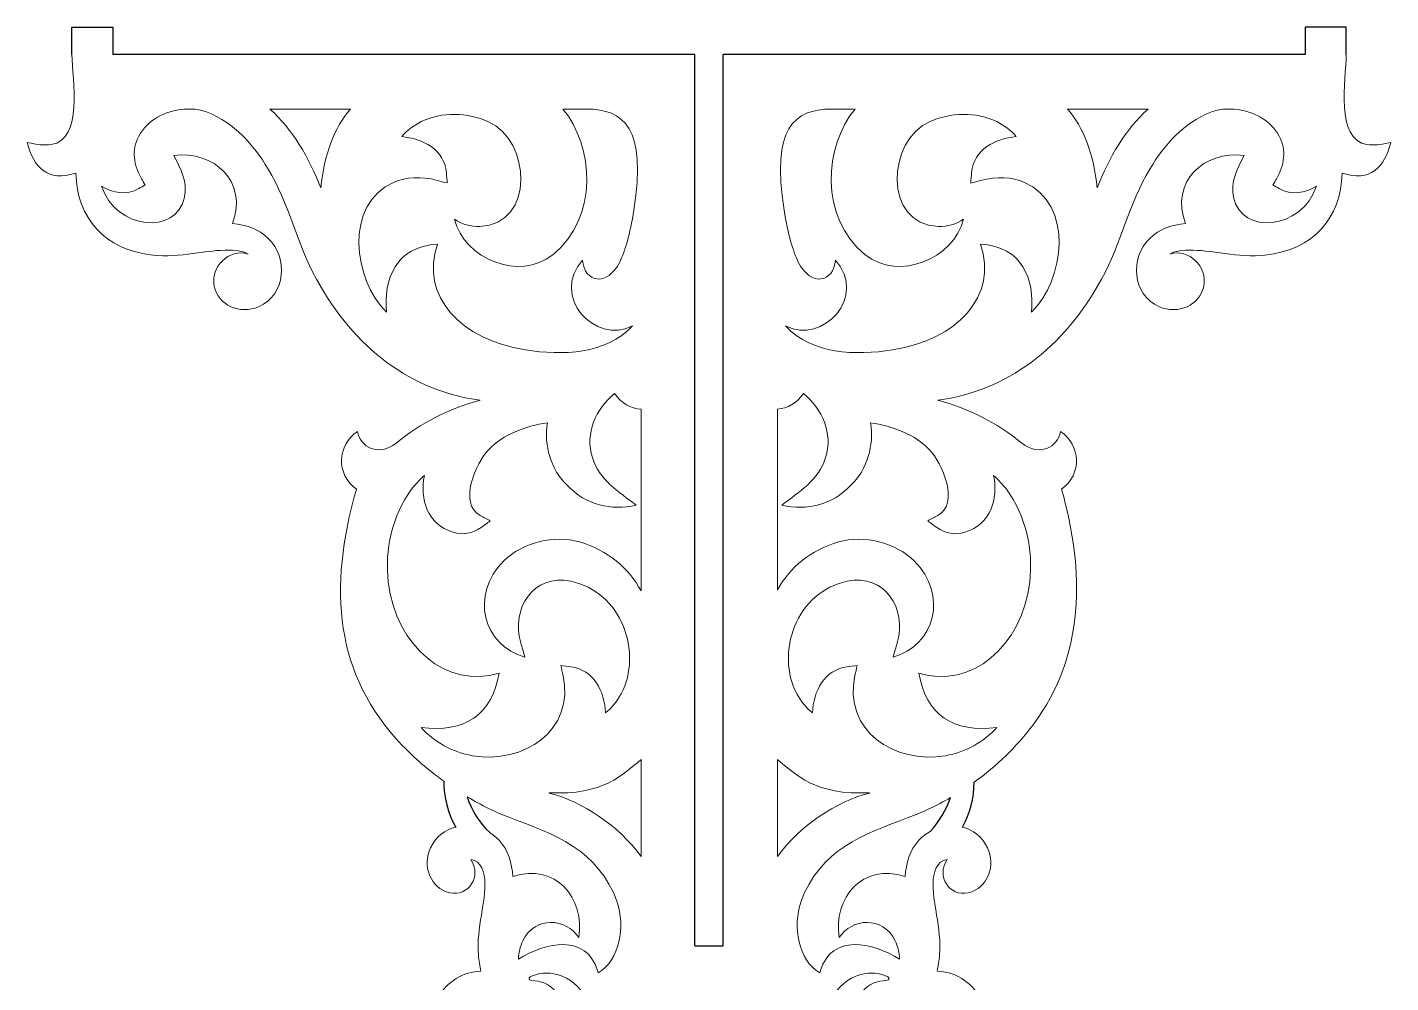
# Model space of a CAD drawing. Header units: millimetres. Extents: x 32 to 2906, y -191 to 651.
# Drawn here: x 2380.7 to 2880.5, y 300.3 to 650.7 of the extents above; entities that cross this region are included whole.
import ezdxf

# ---------------------------------------------------------------- set-up
doc = ezdxf.new("R2010")
doc.units = ezdxf.units.MM
doc.header["$MEASUREMENT"] = 0

msp = doc.modelspace()

# ---------------------------------------------------------------- linework, layer by layer
for p, q in [((2397.05, 640.67), (2397.05, 650.67)), ((2397.05, 650.67), (2412.05, 650.67)), ((2412.05, 650.67), (2412.05, 640.67)), ((2864.15, 650.67), (2849.15, 650.67)), ((2849.15, 650.67), (2849.15, 640.67)), ((2864.15, 640.67), (2864.15, 650.67)), ((2625.4, 640.67), (2412.05, 640.67)), ((2625.4, 313.82), (2625.4, 640.67)), ((2849.15, 640.67), (2635.8, 640.67)), ((2635.8, 313.82), (2635.8, 640.67)), ((2625.4, 313.82), (2635.8, 313.82))]:
    msp.add_line(p, q)
for centre, radius, start, end in [((2566.37, 373.75), 32.97, 179.1913, 209.7525), ((2694.6, 373.78), 33.2, 330.4099, 0.1062), ((2571.63, 378.01), 31.15, 197.6944, 226.5894), ((2684.45, 380.39), 36.76, 318.172, 340.6469)]:
    msp.add_arc(centre, radius, start, end)
at = {"lineweight": 9}
for points in [[(2389.44, 607.68), (2401.35, 609.4), (2397.27, 631.49), (2397.05, 640.67)], [(2864.15, 640.67), (2864.15, 631.51), (2859.97, 609.39), (2871.76, 607.68)], [(2438.04, 620.67), (2431.35, 620.12), (2424.68, 616.55), (2421.58, 610.78)], [(2441.66, 620.67), (2441.66, 620.67), (2438.04, 620.67), (2438.04, 620.67)], [(2446.63, 619.56), (2445.06, 620.16), (2443.38, 620.52), (2441.66, 620.67)], [(2819.54, 620.67), (2817.82, 620.52), (2816.14, 620.16), (2814.57, 619.56)], [(2823.16, 620.67), (2823.16, 620.67), (2819.54, 620.67), (2819.54, 620.67)], [(2839.62, 610.78), (2836.52, 616.55), (2829.85, 620.12), (2823.16, 620.67)], [(2469.01, 598.66), (2463.55, 607.78), (2456.73, 615.49), (2446.63, 619.56)], [(2814.57, 619.56), (2804.47, 615.49), (2797.65, 607.78), (2792.19, 598.66)], [(2421.58, 610.78), (2418.79, 605.59), (2419.75, 600.06), (2422.59, 595.12)], [(2838.61, 595.12), (2841.45, 600.06), (2842.41, 605.59), (2839.62, 610.78)], [(2398.47, 597.17), (2388.22, 593.79), (2382.94, 599.33), (2380.71, 608.46)], [(2380.71, 608.46), (2384.2, 607.54), (2387.03, 607.34), (2389.44, 607.68)], [(2434.48, 603.67), (2448.94, 605.55), (2461.81, 594.11), (2455.91, 578.67)], [(2805.29, 578.67), (2799.39, 594.11), (2812.26, 605.55), (2826.72, 603.67)], [(2880.49, 608.46), (2878.26, 599.33), (2872.98, 593.79), (2862.73, 597.17)], [(2871.76, 607.68), (2874.17, 607.34), (2877, 607.54), (2880.49, 608.46)], [(2438.34, 588.37), (2439.57, 593.94), (2436.85, 598.88), (2434.48, 603.67)], [(2826.72, 603.67), (2824.35, 598.88), (2821.63, 593.94), (2822.86, 588.37)], [(2426.8, 567.13), (2408.94, 569.1), (2399.09, 580.59), (2398.47, 597.17)], [(2422.59, 595.12), (2423.03, 594.36), (2423.47, 593.6), (2423.9, 592.84)], [(2486.67, 558.36), (2479.61, 571.23), (2476.58, 586.21), (2469.01, 598.66)], [(2792.19, 598.66), (2784.62, 586.21), (2781.59, 571.23), (2774.53, 558.36)], [(2862.73, 597.17), (2862.11, 580.59), (2852.26, 569.1), (2834.4, 567.13)], [(2837.3, 592.84), (2837.73, 593.6), (2838.17, 594.36), (2838.61, 595.12)], [(2421.63, 591.53), (2417.22, 588.99), (2412, 589.84), (2407.86, 592.46)], [(2407.86, 592.46), (2413.49, 576.28), (2435.25, 574.28), (2438.34, 588.37)], [(2423.9, 592.84), (2423.15, 592.41), (2422.39, 591.97), (2421.63, 591.53)], [(2822.86, 588.37), (2825.95, 574.28), (2847.71, 576.28), (2853.34, 592.46)], [(2839.57, 591.53), (2838.81, 591.97), (2838.05, 592.41), (2837.3, 592.84)], [(2853.34, 592.46), (2849.2, 589.84), (2843.98, 588.99), (2839.57, 591.53)], [(2455.91, 578.67), (2460.88, 578.31), (2465.52, 576.73), (2469.06, 573.23)], [(2792.14, 573.23), (2795.68, 576.73), (2800.32, 578.31), (2805.29, 578.67)], [(2461.72, 567.51), (2457.44, 570.37), (2445.69, 568.21), (2441.43, 567.69)], [(2469.06, 573.23), (2476.25, 566.13), (2475.81, 552.79), (2465.45, 548.19)], [(2795.75, 548.19), (2785.39, 552.79), (2784.95, 566.13), (2792.14, 573.23)], [(2819.77, 567.69), (2815.51, 568.21), (2803.76, 570.37), (2799.48, 567.51)], [(2441.43, 567.69), (2436.69, 567.11), (2431.55, 566.55), (2426.8, 567.13)], [(2449.22, 555.8), (2447.88, 562.77), (2454.54, 569.67), (2461.72, 567.51)], [(2799.48, 567.51), (2806.66, 569.67), (2813.32, 562.77), (2811.98, 555.8)], [(2834.4, 567.13), (2829.65, 566.55), (2824.51, 567.11), (2819.77, 567.69)], [(2465.45, 548.19), (2458.88, 545.26), (2450.59, 548.62), (2449.22, 555.8)], [(2546.69, 513.93), (2521.44, 517.3), (2500.81, 532.76), (2486.67, 558.36)], [(2774.53, 558.36), (2760.39, 532.76), (2739.76, 517.3), (2714.51, 513.93)], [(2811.98, 555.8), (2810.61, 548.62), (2802.32, 545.26), (2795.75, 548.19)], [(2515.91, 498.21), (2524.87, 505.5), (2535.47, 510.91), (2546.69, 513.93)], [(2714.51, 513.93), (2725.73, 510.91), (2736.33, 505.5), (2745.29, 498.21)], [(2501.34, 481.37), (2493.76, 486.76), (2494.29, 497.56), (2501.77, 502.41)], [(2501.77, 502.41), (2502.58, 496.77), (2509.65, 493.09), (2515.91, 498.21)], [(2745.29, 498.21), (2751.55, 493.09), (2758.62, 496.77), (2759.43, 502.41)], [(2759.43, 502.41), (2766.91, 497.56), (2767.44, 486.76), (2759.86, 481.37)], [(2518.15, 387.38), (2493.4, 413.16), (2490.9, 444.73), (2501.34, 481.37)], [(2759.86, 481.37), (2768.22, 451.41), (2768.64, 420.51), (2749.4, 394.88)], [(2749.4, 394.88), (2743.38, 386.87), (2735.96, 379.74), (2727.79, 373.84)], [(2533.41, 374.22), (2527.73, 378.33), (2522.48, 382.87), (2518.15, 387.38)]]:
    msp.add_open_spline(points, degree=3, dxfattribs=at)
for points, knots in [([(2488.34, 591.84), (2489.6, 603.76), (2493.15, 614.12), (2499.23, 620.67), (2499.23, 620.67), (2499.23, 620.67), (2469.64, 620.67), (2469.64, 620.67), (2469.64, 620.67), (2477.93, 613.2), (2483.86, 603.06), (2488.34, 591.84)], [0, 0, 0, 0, 0.25, 0.25, 0.25, 0.25, 0.5, 0.5, 0.5, 0.5, 1, 1, 1, 1]), ([(2573.32, 567.25), (2561.07, 557.46), (2540.88, 565.65), (2537.27, 580.35), (2537.27, 580.35), (2539.93, 578.42), (2543.25, 577.53), (2546.58, 577.66), (2546.58, 577.66), (2567.08, 578.46), (2565.17, 609.22), (2549.77, 616.04), (2549.77, 616.04), (2542.1, 619.43), (2532.72, 619.79), (2525.1, 616.06), (2525.1, 616.06), (2522.32, 614.7), (2519.91, 612.86), (2517.95, 610.59), (2517.95, 610.59), (2525.73, 609.91), (2533.56, 605.86), (2534.33, 597.29), (2534.33, 597.29), (2534.44, 596.05), (2534.55, 594.81), (2534.66, 593.57), (2534.66, 593.57), (2533.45, 593.88), (2532.25, 594.2), (2531.04, 594.52), (2531.04, 594.52), (2524.85, 596.14), (2519.51, 595.74), (2515.17, 593.85), (2515.17, 593.85), (2496.65, 585.8), (2500.23, 558.03), (2512.43, 546.24), (2512.43, 546.24), (2511.23, 558.04), (2515.71, 570.49), (2531.13, 571.1), (2531.13, 571.1), (2524.42, 552.16), (2539.82, 536.06), (2563.29, 532.38), (2563.29, 532.38), (2576.88, 530.25), (2592.92, 530.71), (2602.52, 541.14), (2602.52, 541.14), (2588.83, 534.22), (2572.29, 552.02), (2584.29, 565.32), (2584.29, 565.32), (2584.76, 557.1), (2593.35, 555.2), (2597.98, 564.78), (2597.98, 564.78), (2599.82, 568.59), (2601.62, 574.62), (2603.08, 583.67), (2603.08, 583.67), (2607.94, 613.75), (2599.3, 620.67), (2585.69, 620.67), (2585.69, 620.67), (2585.69, 620.67), (2577.08, 620.67), (2577.08, 620.67), (2577.08, 620.67), (2588.19, 607.38), (2590.43, 580.92), (2573.32, 567.25)], [0, 0, 0, 0, 0.05, 0.05, 0.05, 0.05, 0.1, 0.1, 0.1, 0.1, 0.15, 0.15, 0.15, 0.15, 0.2, 0.2, 0.2, 0.2, 0.25, 0.25, 0.25, 0.25, 0.3, 0.3, 0.3, 0.3, 0.35, 0.35, 0.35, 0.35, 0.4, 0.4, 0.4, 0.4, 0.45, 0.45, 0.45, 0.45, 0.5, 0.5, 0.5, 0.5, 0.55, 0.55, 0.55, 0.55, 0.6, 0.6, 0.6, 0.6, 0.65, 0.65, 0.65, 0.65, 0.7, 0.7, 0.7, 0.7, 0.75, 0.75, 0.75, 0.75, 0.8, 0.8, 0.8, 0.8, 0.85, 0.85, 0.85, 0.85, 0.9, 0.9, 0.9, 0.9, 1, 1, 1, 1]), ([(2687.88, 567.25), (2700.13, 557.46), (2720.32, 565.64), (2723.93, 580.35), (2723.93, 580.35), (2721.27, 578.42), (2717.95, 577.53), (2714.63, 577.66), (2714.63, 577.66), (2694.12, 578.45), (2696.04, 609.22), (2711.43, 616.04), (2711.43, 616.04), (2719.1, 619.43), (2728.48, 619.79), (2736.1, 616.06), (2736.1, 616.06), (2738.88, 614.7), (2741.29, 612.86), (2743.25, 610.59), (2743.25, 610.59), (2735.47, 609.91), (2727.64, 605.86), (2726.88, 597.29), (2726.88, 597.29), (2726.77, 596.05), (2726.65, 594.81), (2726.55, 593.56), (2726.55, 593.56), (2727.75, 593.88), (2728.95, 594.2), (2730.16, 594.51), (2730.16, 594.51), (2736.35, 596.13), (2741.69, 595.74), (2746.03, 593.85), (2746.03, 593.85), (2764.55, 585.8), (2760.97, 558.02), (2748.77, 546.23), (2748.77, 546.23), (2749.97, 558.04), (2745.49, 570.49), (2730.07, 571.1), (2730.07, 571.1), (2736.79, 552.15), (2721.38, 536.05), (2697.91, 532.38), (2697.91, 532.38), (2684.32, 530.25), (2668.28, 530.71), (2658.68, 541.14), (2658.68, 541.14), (2672.37, 534.22), (2688.91, 552.02), (2676.91, 565.32), (2676.91, 565.32), (2676.44, 557.1), (2667.85, 555.2), (2663.22, 564.78), (2663.22, 564.78), (2661.38, 568.59), (2659.58, 574.62), (2658.12, 583.66), (2658.12, 583.66), (2653.26, 613.75), (2661.9, 620.67), (2675.51, 620.67), (2675.51, 620.67), (2675.51, 620.67), (2684.12, 620.67), (2684.12, 620.67), (2684.12, 620.67), (2673.01, 607.38), (2670.78, 580.92), (2687.88, 567.25)], [0, 0, 0, 0, 0.05, 0.05, 0.05, 0.05, 0.1, 0.1, 0.1, 0.1, 0.15, 0.15, 0.15, 0.15, 0.2, 0.2, 0.2, 0.2, 0.25, 0.25, 0.25, 0.25, 0.3, 0.3, 0.3, 0.3, 0.35, 0.35, 0.35, 0.35, 0.4, 0.4, 0.4, 0.4, 0.45, 0.45, 0.45, 0.45, 0.5, 0.5, 0.5, 0.5, 0.55, 0.55, 0.55, 0.55, 0.6, 0.6, 0.6, 0.6, 0.65, 0.65, 0.65, 0.65, 0.7, 0.7, 0.7, 0.7, 0.75, 0.75, 0.75, 0.75, 0.8, 0.8, 0.8, 0.8, 0.85, 0.85, 0.85, 0.85, 0.9, 0.9, 0.9, 0.9, 1, 1, 1, 1]), ([(2772.86, 591.84), (2771.6, 603.76), (2768.05, 614.12), (2761.97, 620.67), (2761.97, 620.67), (2761.97, 620.67), (2791.56, 620.67), (2791.56, 620.67), (2791.56, 620.67), (2783.27, 613.2), (2777.34, 603.06), (2772.86, 591.84)], [0, 0, 0, 0, 0.25, 0.25, 0.25, 0.25, 0.5, 0.5, 0.5, 0.5, 1, 1, 1, 1]), ([(2605.71, 443.98), (2605.71, 443.98), (2605.71, 510.64), (2605.71, 510.64), (2605.71, 510.64), (2601.99, 510.88), (2598.35, 512.78), (2595.95, 516.41), (2595.95, 516.41), (2589.16, 510.7), (2585.06, 501.76), (2587.84, 492.89), (2587.84, 492.89), (2590.36, 484.73), (2597.53, 480.32), (2603.95, 475.48), (2603.95, 475.48), (2594.54, 473.36), (2585.7, 475.36), (2578.63, 482.72), (2578.63, 482.72), (2572.57, 488.51), (2569.98, 497.44), (2571.4, 505.6), (2571.4, 505.6), (2563.22, 504.46), (2555.21, 501.45), (2549.78, 495.75), (2549.78, 495.75), (2545.17, 490.89), (2538.61, 475.96), (2546.73, 471.65), (2546.73, 471.65), (2547.96, 471), (2549.19, 470.34), (2550.43, 469.69), (2550.43, 469.69), (2549.3, 468.86), (2548.18, 468.04), (2547.05, 467.21), (2547.05, 467.21), (2544.05, 465.01), (2540.33, 464.41), (2536.78, 465.49), (2536.78, 465.49), (2527.41, 468.37), (2524.49, 477.66), (2526.26, 486.28), (2526.26, 486.28), (2524.47, 484.74), (2522.86, 482.88), (2521.56, 481.36), (2521.56, 481.36), (2514.53, 471.49), (2511.6, 459.21), (2513.05, 447.21), (2513.05, 447.21), (2515.9, 423.63), (2534.52, 407.84), (2553.69, 413.89), (2553.69, 413.89), (2551.15, 398.54), (2540.97, 391.91), (2525.04, 393.95), (2525.04, 393.95), (2529.94, 388.5), (2536.57, 384.88), (2543.95, 383.58), (2543.95, 383.58), (2562.54, 380.29), (2581.58, 393), (2577.09, 412.97), (2577.09, 412.97), (2576.81, 414.19), (2576.54, 415.4), (2576.27, 416.62), (2576.27, 416.62), (2577.5, 416.46), (2578.74, 416.31), (2579.98, 416.16), (2579.98, 416.16), (2588.51, 415.09), (2592.29, 407.12), (2592.69, 399.32), (2592.69, 399.32), (2595.03, 401.21), (2596.96, 403.55), (2598.41, 406.27), (2598.41, 406.27), (2602.41, 413.76), (2602.38, 423.15), (2599.26, 430.93), (2599.26, 430.93), (2595.84, 439.44), (2589.01, 445.63), (2579.95, 447.53), (2579.95, 447.53), (2566.26, 450.44), (2557.91, 437.49), (2561.58, 425.02), (2561.58, 425.02), (2562.11, 423.24), (2562.63, 421.47), (2563.15, 419.69), (2563.15, 419.69), (2547.85, 424.03), (2542.74, 442.54), (2555.38, 455.02), (2555.38, 455.02), (2562.28, 461.82), (2573.85, 464.65), (2583.12, 461.94), (2583.12, 461.94), (2593.53, 458.89), (2601.13, 452.52), (2605.71, 443.98)], [0, 0, 0, 0, 0.033333, 0.033333, 0.033333, 0.033333, 0.066667, 0.066667, 0.066667, 0.066667, 0.1, 0.1, 0.1, 0.1, 0.133333, 0.133333, 0.133333, 0.133333, 0.166667, 0.166667, 0.166667, 0.166667, 0.2, 0.2, 0.2, 0.2, 0.233333, 0.233333, 0.233333, 0.233333, 0.266667, 0.266667, 0.266667, 0.266667, 0.3, 0.3, 0.3, 0.3, 0.333333, 0.333333, 0.333333, 0.333333, 0.366667, 0.366667, 0.366667, 0.366667, 0.4, 0.4, 0.4, 0.4, 0.433333, 0.433333, 0.433333, 0.433333, 0.466667, 0.466667, 0.466667, 0.466667, 0.5, 0.5, 0.5, 0.5, 0.533333, 0.533333, 0.533333, 0.533333, 0.566667, 0.566667, 0.566667, 0.566667, 0.6, 0.6, 0.6, 0.6, 0.633333, 0.633333, 0.633333, 0.633333, 0.666667, 0.666667, 0.666667, 0.666667, 0.7, 0.7, 0.7, 0.7, 0.733333, 0.733333, 0.733333, 0.733333, 0.766667, 0.766667, 0.766667, 0.766667, 0.8, 0.8, 0.8, 0.8, 0.833333, 0.833333, 0.833333, 0.833333, 0.866667, 0.866667, 0.866667, 0.866667, 0.9, 0.9, 0.9, 0.9, 0.933333, 0.933333, 0.933333, 0.933333, 1, 1, 1, 1]), ([(2655.71, 510.65), (2655.71, 510.65), (2655.71, 444.38), (2655.71, 444.38), (2655.71, 444.38), (2660.31, 452.72), (2667.83, 458.94), (2678.08, 461.94), (2678.08, 461.94), (2687.35, 464.65), (2698.92, 461.82), (2705.82, 455.02), (2705.82, 455.02), (2718.46, 442.54), (2713.35, 424.03), (2698.05, 419.69), (2698.05, 419.69), (2698.57, 421.47), (2699.09, 423.24), (2699.62, 425.02), (2699.62, 425.02), (2703.29, 437.49), (2694.94, 450.44), (2681.25, 447.53), (2681.25, 447.53), (2672.19, 445.63), (2665.36, 439.44), (2661.94, 430.93), (2661.94, 430.93), (2658.82, 423.15), (2658.79, 413.76), (2662.79, 406.27), (2662.79, 406.27), (2664.24, 403.55), (2666.17, 401.21), (2668.51, 399.32), (2668.51, 399.32), (2668.91, 407.12), (2672.69, 415.09), (2681.22, 416.16), (2681.22, 416.16), (2682.46, 416.31), (2683.7, 416.46), (2684.93, 416.62), (2684.93, 416.62), (2684.66, 415.4), (2684.39, 414.19), (2684.11, 412.97), (2684.11, 412.97), (2679.62, 393), (2698.66, 380.29), (2717.25, 383.58), (2717.25, 383.58), (2724.63, 384.88), (2731.26, 388.5), (2736.16, 393.95), (2736.16, 393.95), (2720.23, 391.91), (2710.05, 398.54), (2707.51, 413.89), (2707.51, 413.89), (2726.68, 407.84), (2745.3, 423.63), (2748.15, 447.21), (2748.15, 447.21), (2749.6, 459.21), (2746.67, 471.49), (2739.64, 481.36), (2739.64, 481.36), (2738.34, 482.88), (2736.73, 484.74), (2734.94, 486.28), (2734.94, 486.28), (2736.71, 477.66), (2733.79, 468.37), (2724.42, 465.49), (2724.42, 465.49), (2720.87, 464.41), (2717.15, 465.01), (2714.15, 467.21), (2714.15, 467.21), (2713.02, 468.04), (2711.9, 468.86), (2710.77, 469.69), (2710.77, 469.69), (2712.01, 470.34), (2713.24, 471), (2714.47, 471.65), (2714.47, 471.65), (2722.59, 475.96), (2716.03, 490.89), (2711.42, 495.75), (2711.42, 495.75), (2705.99, 501.45), (2697.98, 504.46), (2689.8, 505.6), (2689.8, 505.6), (2691.22, 497.44), (2688.63, 488.51), (2682.57, 482.72), (2682.57, 482.72), (2675.5, 475.36), (2666.66, 473.36), (2657.25, 475.48), (2657.25, 475.48), (2663.67, 480.32), (2670.84, 484.73), (2673.36, 492.89), (2673.36, 492.89), (2676.14, 501.76), (2672.04, 510.7), (2665.25, 516.41), (2665.25, 516.41), (2662.9, 512.85), (2659.35, 510.96), (2655.71, 510.65)], [0, 0, 0, 0, 0.033333, 0.033333, 0.033333, 0.033333, 0.066667, 0.066667, 0.066667, 0.066667, 0.1, 0.1, 0.1, 0.1, 0.133333, 0.133333, 0.133333, 0.133333, 0.166667, 0.166667, 0.166667, 0.166667, 0.2, 0.2, 0.2, 0.2, 0.233333, 0.233333, 0.233333, 0.233333, 0.266667, 0.266667, 0.266667, 0.266667, 0.3, 0.3, 0.3, 0.3, 0.333333, 0.333333, 0.333333, 0.333333, 0.366667, 0.366667, 0.366667, 0.366667, 0.4, 0.4, 0.4, 0.4, 0.433333, 0.433333, 0.433333, 0.433333, 0.466667, 0.466667, 0.466667, 0.466667, 0.5, 0.5, 0.5, 0.5, 0.533333, 0.533333, 0.533333, 0.533333, 0.566667, 0.566667, 0.566667, 0.566667, 0.6, 0.6, 0.6, 0.6, 0.633333, 0.633333, 0.633333, 0.633333, 0.666667, 0.666667, 0.666667, 0.666667, 0.7, 0.7, 0.7, 0.7, 0.733333, 0.733333, 0.733333, 0.733333, 0.766667, 0.766667, 0.766667, 0.766667, 0.8, 0.8, 0.8, 0.8, 0.833333, 0.833333, 0.833333, 0.833333, 0.866667, 0.866667, 0.866667, 0.866667, 0.9, 0.9, 0.9, 0.9, 0.933333, 0.933333, 0.933333, 0.933333, 1, 1, 1, 1]), ([(2605.71, 346.66), (2605.71, 346.66), (2605.71, 382.14), (2605.71, 382.14), (2605.71, 382.14), (2599.21, 376.84), (2591.8, 368.89), (2571.99, 370.02), (2571.99, 370.02), (2571.99, 370.02), (2571.99, 369.88), (2571.99, 369.88), (2571.99, 369.88), (2584.18, 366.84), (2597.63, 357.76), (2605.71, 346.66)], [0, 0, 0, 0, 0.2, 0.2, 0.2, 0.2, 0.4, 0.4, 0.4, 0.4, 0.6, 0.6, 0.6, 0.6, 1, 1, 1, 1]), ([(2655.71, 346.66), (2655.71, 346.66), (2655.71, 382.14), (2655.71, 382.14), (2655.71, 382.14), (2662.21, 376.84), (2669.62, 368.89), (2689.42, 370.02), (2689.42, 370.02), (2689.42, 370.02), (2689.42, 369.88), (2689.42, 369.88), (2689.42, 369.88), (2677.24, 366.84), (2663.79, 357.76), (2655.71, 346.66)], [0, 0, 0, 0, 0.2, 0.2, 0.2, 0.2, 0.4, 0.4, 0.4, 0.4, 0.6, 0.6, 0.6, 0.6, 1, 1, 1, 1]), ([(2550.22, 355.38), (2551.48, 354.61), (2552.65, 353.67), (2553.67, 352.56), (2553.67, 352.56), (2557.04, 348.9), (2558.46, 344.2), (2558.64, 339.23), (2558.64, 339.23), (2574.28, 344.58), (2585.26, 331.32), (2582.87, 316.93), (2582.87, 316.93), (2578.35, 323.97), (2566.89, 325.03), (2562.34, 315.67), (2562.34, 315.67), (2561.39, 313.7), (2560.84, 311.37), (2560.72, 308.92), (2560.72, 308.92), (2570.71, 315.28), (2585.61, 318.4), (2589.73, 304.78), (2589.73, 304.78), (2589.81, 304.51), (2589.89, 304.26), (2589.97, 304.02), (2589.97, 304.02), (2598.08, 308.44), (2599.86, 321.27), (2596.95, 329.91), (2596.95, 329.91), (2589.95, 349.16), (2573.96, 354.84), (2557.56, 360.88), (2557.56, 360.88), (2552.44, 362.76), (2547.13, 365.42), (2541.96, 368.54)], [0.78923189, 0.78923189, 0.78923189, 0.78923189, 0.79005525, 0.79005525, 0.79005525, 0.79005525, 0.79558011, 0.79558011, 0.79558011, 0.79558011, 0.80110497, 0.80110497, 0.80110497, 0.80110497, 0.80662983, 0.80662983, 0.80662983, 0.80662983, 0.8121547, 0.8121547, 0.8121547, 0.8121547, 0.81767956, 0.81767956, 0.81767956, 0.81767956, 0.82320442, 0.82320442, 0.82320442, 0.82320442, 0.82872928, 0.82872928, 0.82872928, 0.82872928, 0.83425414, 0.83425414, 0.83425414, 0.83425414, 0.83628883, 0.83628883, 0.83628883, 0.83628883]), ([(2719.13, 368.21), (2714.1, 365.28), (2708.9, 362.82), (2703.64, 360.88), (2703.64, 360.88), (2687.24, 354.84), (2671.25, 349.16), (2664.25, 329.91), (2664.25, 329.91), (2661.34, 321.27), (2663.12, 308.44), (2671.23, 304.02), (2671.23, 304.02), (2671.31, 304.26), (2671.39, 304.51), (2671.47, 304.78), (2671.47, 304.78), (2675.59, 318.4), (2690.49, 315.28), (2700.48, 308.92), (2700.48, 308.92), (2700.36, 311.37), (2699.81, 313.7), (2698.86, 315.67), (2698.86, 315.67), (2694.31, 325.03), (2682.85, 323.97), (2678.33, 316.93), (2678.33, 316.93), (2675.94, 331.32), (2686.92, 344.58), (2702.56, 339.23), (2702.56, 339.23), (2702.74, 344.2), (2704.16, 348.9), (2707.53, 352.56), (2707.53, 352.56), (2708.78, 353.92), (2710.25, 355.03), (2711.84, 355.88)], [1.15302271, 1.15302271, 1.15302271, 1.15302271, 1.15469613, 1.15469613, 1.15469613, 1.15469613, 1.16022099, 1.16022099, 1.16022099, 1.16022099, 1.16574586, 1.16574586, 1.16574586, 1.16574586, 1.17127072, 1.17127072, 1.17127072, 1.17127072, 1.17679558, 1.17679558, 1.17679558, 1.17679558, 1.18232044, 1.18232044, 1.18232044, 1.18232044, 1.1878453, 1.1878453, 1.1878453, 1.1878453, 1.19337017, 1.19337017, 1.19337017, 1.19337017, 1.19889503, 1.19889503, 1.19889503, 1.19889503, 1.19990345, 1.19990345, 1.19990345, 1.19990345]), ([(2537.51, 148.38), (2533.81, 149.37), (2530.49, 151.81), (2528.51, 155.87), (2528.51, 155.87), (2525.36, 162.33), (2528.42, 170.74), (2535.55, 172.36), (2535.55, 172.36), (2542.47, 173.95), (2547.52, 166.28), (2543.25, 160.15), (2543.25, 160.15), (2551.23, 161.33), (2547.83, 176.32), (2547.16, 180.56), (2547.16, 180.56), (2546.58, 184.23), (2546, 188.15), (2545.97, 191.96), (2545.97, 191.96), (2536.19, 193.79), (2527.37, 200.06), (2521.17, 212.54), (2521.17, 212.54), (2519.49, 215.93), (2519.06, 227.18), (2521.2, 234.43), (2521.2, 234.43), (2514.87, 247.31), (2510.48, 241.11), (2504.94, 256.58), (2504.94, 256.58), (2501.97, 264.84), (2509.22, 273.72), (2515.94, 278.69), (2515.94, 278.69), (2521.3, 282.65), (2529.1, 291.11), (2531.16, 294.76), (2531.16, 294.76), (2534.55, 300.75), (2540.58, 304.47), (2546.96, 304.54), (2546.96, 304.54), (2546.54, 306.43), (2546.24, 308.43), (2546.08, 310.54), (2546.08, 310.54), (2545.67, 315.31), (2546.41, 320.43), (2547.16, 325.15), (2547.16, 325.15), (2547.83, 329.38), (2551.23, 344.38), (2543.25, 345.56), (2543.25, 345.56), (2547.52, 339.42), (2542.47, 331.76), (2535.55, 333.34), (2535.55, 333.34), (2528.42, 334.97), (2525.36, 343.37), (2528.51, 349.84), (2528.51, 349.84), (2530.54, 353.99), (2533.95, 356.44), (2537.75, 357.39)], [0.69945344, 0.69945344, 0.69945344, 0.69945344, 0.70165746, 0.70165746, 0.70165746, 0.70165746, 0.70718232, 0.70718232, 0.70718232, 0.70718232, 0.71270718, 0.71270718, 0.71270718, 0.71270718, 0.71823204, 0.71823204, 0.71823204, 0.71823204, 0.72375691, 0.72375691, 0.72375691, 0.72375691, 0.72928177, 0.72928177, 0.72928177, 0.72928177, 0.73480663, 0.73480663, 0.73480663, 0.73480663, 0.74033149, 0.74033149, 0.74033149, 0.74033149, 0.74585635, 0.74585635, 0.74585635, 0.74585635, 0.75138122, 0.75138122, 0.75138122, 0.75138122, 0.75690608, 0.75690608, 0.75690608, 0.75690608, 0.76243094, 0.76243094, 0.76243094, 0.76243094, 0.7679558, 0.7679558, 0.7679558, 0.7679558, 0.77348066, 0.77348066, 0.77348066, 0.77348066, 0.77900552, 0.77900552, 0.77900552, 0.77900552, 0.78453039, 0.78453039, 0.78453039, 0.78453039, 0.78678195, 0.78678195, 0.78678195, 0.78678195]), ([(2723.47, 357.39), (2727.26, 356.43), (2730.67, 353.98), (2732.69, 349.84), (2732.69, 349.84), (2735.84, 343.37), (2732.78, 334.97), (2725.65, 333.34), (2725.65, 333.34), (2718.73, 331.76), (2713.68, 339.42), (2717.95, 345.56), (2717.95, 345.56), (2709.97, 344.38), (2713.37, 329.38), (2714.04, 325.15), (2714.04, 325.15), (2714.79, 320.43), (2715.53, 315.31), (2715.12, 310.54), (2715.12, 310.54), (2714.96, 308.43), (2714.66, 306.43), (2714.24, 304.54), (2714.24, 304.54), (2720.62, 304.47), (2726.65, 300.75), (2730.04, 294.76), (2730.04, 294.76), (2732.1, 291.11), (2739.9, 282.65), (2745.26, 278.69), (2745.26, 278.69), (2751.98, 273.72), (2759.23, 264.84), (2756.26, 256.58), (2756.26, 256.58), (2750.72, 241.11), (2746.33, 247.31), (2740, 234.43), (2740, 234.43), (2742.14, 227.18), (2741.71, 215.93), (2740.03, 212.54), (2740.03, 212.54), (2733.83, 200.06), (2725.01, 193.79), (2715.23, 191.96), (2715.23, 191.96), (2715.2, 188.15), (2714.62, 184.23), (2714.04, 180.56), (2714.04, 180.56), (2713.37, 176.32), (2709.97, 161.33), (2717.95, 160.15), (2717.95, 160.15), (2713.68, 166.28), (2718.73, 173.95), (2725.65, 172.36), (2725.65, 172.36), (2732.78, 170.74), (2735.84, 162.33), (2732.69, 155.87), (2732.69, 155.87), (2730.71, 151.81), (2727.39, 149.37), (2723.69, 148.38)], [1.20217171, 1.20217171, 1.20217171, 1.20217171, 1.20441989, 1.20441989, 1.20441989, 1.20441989, 1.20994475, 1.20994475, 1.20994475, 1.20994475, 1.21546961, 1.21546961, 1.21546961, 1.21546961, 1.22099448, 1.22099448, 1.22099448, 1.22099448, 1.22651934, 1.22651934, 1.22651934, 1.22651934, 1.2320442, 1.2320442, 1.2320442, 1.2320442, 1.23756906, 1.23756906, 1.23756906, 1.23756906, 1.24309392, 1.24309392, 1.24309392, 1.24309392, 1.24861878, 1.24861878, 1.24861878, 1.24861878, 1.25414365, 1.25414365, 1.25414365, 1.25414365, 1.25966851, 1.25966851, 1.25966851, 1.25966851, 1.26519337, 1.26519337, 1.26519337, 1.26519337, 1.27071823, 1.27071823, 1.27071823, 1.27071823, 1.27624309, 1.27624309, 1.27624309, 1.27624309, 1.28176796, 1.28176796, 1.28176796, 1.28176796, 1.28729282, 1.28729282, 1.28729282, 1.28729282, 1.28949675, 1.28949675, 1.28949675, 1.28949675]), ([(2565.01, 302.45), (2567.95, 303.97), (2571.54, 304.35), (2575, 303.35), (2575, 303.35), (2584.84, 300.93), (2587.27, 289.61), (2595.1, 283.94), (2595.1, 283.94), (2599.81, 281.17), (2601.15, 276.36), (2601.46, 271.52), (2601.46, 271.52), (2601, 263.85), (2593.87, 257.84), (2587.74, 253.99), (2587.74, 253.99), (2589.65, 259.92), (2592.01, 265.76), (2593.29, 271.97), (2593.29, 271.97), (2595.89, 280.12), (2585.79, 281.56), (2581.47, 285.08), (2581.47, 285.08), (2576.58, 287.67), (2576.66, 292.89), (2574.43, 296.93), (2574.43, 296.93), (2572.27, 300), (2568.89, 300.98), (2565.49, 301.19), (2565.49, 301.19), (2564.68, 301.24), (2564.34, 302.1), (2565.01, 302.45)], [0, 0, 0, 0, 0.1, 0.1, 0.1, 0.1, 0.2, 0.2, 0.2, 0.2, 0.3, 0.3, 0.3, 0.3, 0.4, 0.4, 0.4, 0.4, 0.5, 0.5, 0.5, 0.5, 0.6, 0.6, 0.6, 0.6, 0.7, 0.7, 0.7, 0.7, 0.8, 0.8, 0.8, 0.8, 1, 1, 1, 1]), ([(2696.19, 302.45), (2693.25, 303.97), (2689.66, 304.35), (2686.2, 303.35), (2686.2, 303.35), (2676.36, 300.93), (2673.93, 289.61), (2666.11, 283.94), (2666.11, 283.94), (2661.39, 281.17), (2660.05, 276.36), (2659.74, 271.52), (2659.74, 271.52), (2660.2, 263.85), (2667.33, 257.84), (2673.46, 253.99), (2673.46, 253.99), (2671.55, 259.92), (2669.2, 265.76), (2667.91, 271.97), (2667.91, 271.97), (2665.31, 280.12), (2675.42, 281.56), (2679.73, 285.08), (2679.73, 285.08), (2684.63, 287.67), (2684.54, 292.89), (2686.77, 296.93), (2686.77, 296.93), (2688.93, 300), (2692.31, 300.98), (2695.72, 301.19), (2695.72, 301.19), (2696.52, 301.24), (2696.86, 302.1), (2696.19, 302.45)], [0, 0, 0, 0, 0.1, 0.1, 0.1, 0.1, 0.2, 0.2, 0.2, 0.2, 0.3, 0.3, 0.3, 0.3, 0.4, 0.4, 0.4, 0.4, 0.5, 0.5, 0.5, 0.5, 0.6, 0.6, 0.6, 0.6, 0.7, 0.7, 0.7, 0.7, 0.8, 0.8, 0.8, 0.8, 1, 1, 1, 1])]:
    msp.add_open_spline(points, degree=3, knots=knots, dxfattribs=at)

doc.saveas('drawing.dxf')
